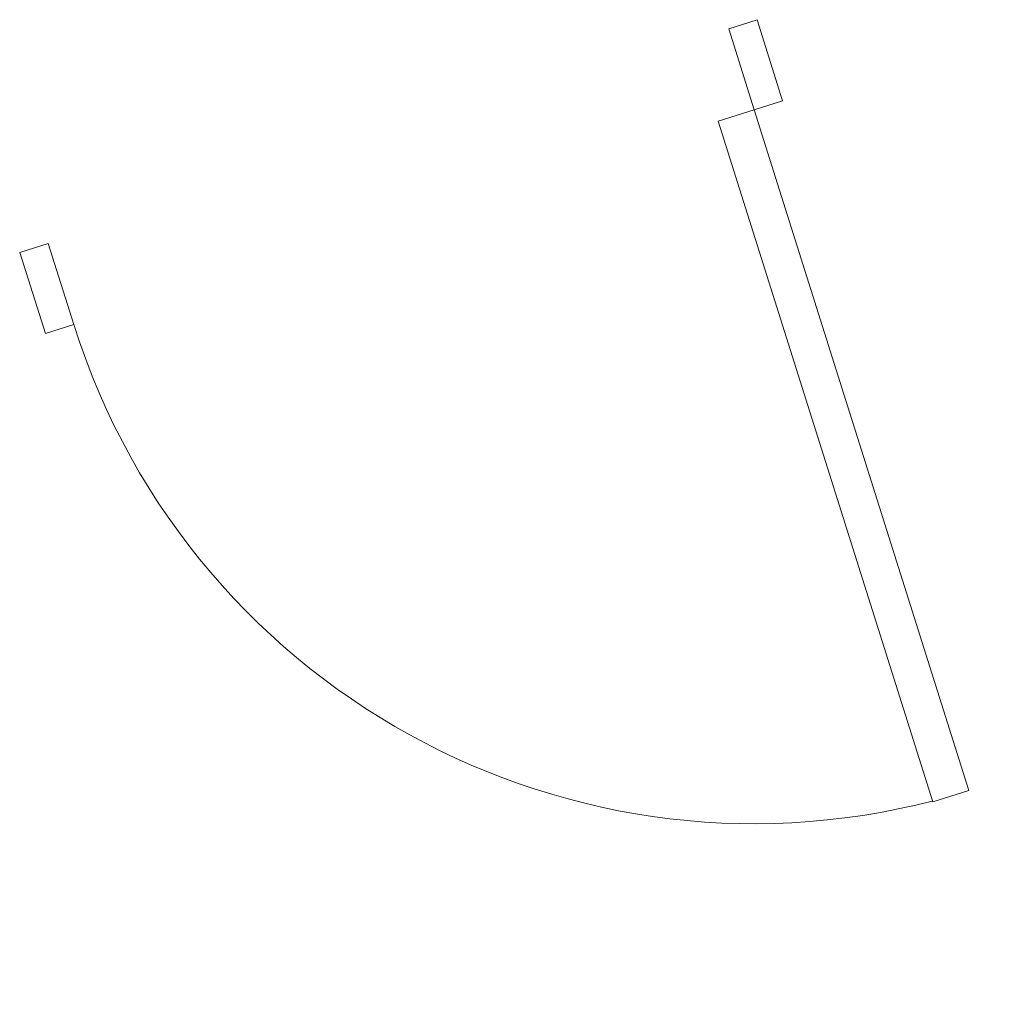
# Model space of a CAD drawing. Header units: millimetres. Extents: x -388 to 763, y -967 to 203.
import ezdxf

# ---------------------------------------------------------------- set-up
doc = ezdxf.new("R2010")
doc.units = ezdxf.units.MM
doc.header["$LTSCALE"] = 50
doc.header["$PDMODE"] = 1
doc.header["$PDSIZE"] = -2
doc.layers.add('None', color=7, linetype='Continuous', lineweight=5)
doc.layers.add('NonPlot', color=7, linetype='Continuous', lineweight=5)

# ---------------------------------------------------------------- blocks, each defined once
blk = doc.blocks.new('Group')
at = {"layer": 'None', "color": 7, "linetype": 'Continuous', "lineweight": 5, "transparency": 33554687}
for p, q in [((-455, 50), (-455, -50)), ((455, 50), (455, -50))]:
    blk.add_line(p, q, dxfattribs=at)
blk = doc.blocks.new('Group-1')
at = {"color": 255, "linetype": 'Continuous', "lineweight": 5, "transparency": 33554687}
for points in [[(-455, 50), (-420, 50), (-420, -50), (-455, -50)], [(420, 50), (455, 50), (455, -50), (420, -50)]]:
    blk.add_wipeout(points, dxfattribs=at).dxf.layer = 'None'
at = {"layer": 'None', "color": 7, "linetype": 'Continuous', "lineweight": 5, "transparency": 33554687, "flags": 128}
for points in [[(-455, 50), (-420, 50), (-420, -50), (-455, -50)], [(420, 50), (455, 50), (455, -50), (420, -50)]]:
    blk.add_lwpolyline(points, close=True, dxfattribs=at)
blk = doc.blocks.new('Group-2')
at = {"layer": 'None', "color": 7, "transparency": 33554687}
blk.add_blockref('Group', (0, 0), dxfattribs=at)
blk.add_blockref('Group-1', (0, 0), dxfattribs=at)
at = {"layer": 'None', "color": 7, "linetype": 'Continuous', "lineweight": 5, "transparency": 33554687}
for p, q in [((-455, 50), (-420, 50)), ((-420, 50), (-420, -50)), ((455, 50), (420, 50)), ((420, 50), (420, -50)), ((-455, -50), (-420, -50)), ((455, -50), (420, -50))]:
    blk.add_line(p, q, dxfattribs=at)
blk = doc.blocks.new('Group-3')
at = {"color": 255, "linetype": 'Continuous', "lineweight": 5, "transparency": 33554687}
blk.add_wipeout([(375.55, -890), (375.55, -50), (420, -50), (420, -890)], dxfattribs=at).dxf.layer = 'None'
at = {"layer": 'None', "color": 7, "linetype": 'Continuous', "lineweight": 5, "transparency": 33554687, "flags": 128}
blk.add_lwpolyline([(375.55, -890), (375.55, -50), (420, -50), (420, -890)], close=True, dxfattribs=at)
blk = doc.blocks.new('Group-4')
at = {"layer": 'None', "color": 7, "transparency": 33554687}
blk.add_blockref('Group-3', (0, 0), dxfattribs=at)
at = {"layer": 'None', "color": 7, "linetype": 'Continuous', "lineweight": 5, "transparency": 33554687}
for p, q in [((375.55, -890), (375.55, -50)), ((375.55, -50), (420, -50)), ((420, -890), (420, -50)), ((375.55, -890), (420, -890))]:
    blk.add_line(p, q, dxfattribs=at)
blk = doc.blocks.new('Group-5')
at = {"layer": 'None', "color": 7, "transparency": 33554687}
blk.add_blockref('Group-4', (0, 0), dxfattribs=at)
blk = doc.blocks.new('door-a (2D)')
at = {"layer": 'None', "color": 7, "transparency": 33554687}
blk.add_blockref('Group-2', (0, 0), dxfattribs=at)
at = {"layer": 'None', "color": 0, "flags": 1}
for tag in ['IFC_UUID', 'instanceID']:
    blk.add_attdef(tag, (-387.7, -967.1), '', height=0.18, dxfattribs=at)
at = {"layer": 'None', "color": 7, "linetype": 'Continuous', "lineweight": 5, "transparency": 33554687}
blk.add_arc((420, -50), 840, 180, 270, dxfattribs=at)
at = {"layer": 'NonPlot', "color": 7, "linetype": 'Continuous', "lineweight": 5, "transparency": 33554687}
for p in [(-455, 0), (455, 0)]:
    blk.add_point(p, dxfattribs=at)
at = {"layer": 'None', "color": 7, "transparency": 33554687}
blk.add_blockref('Group-5', (0, 0), dxfattribs=at)

msp = doc.modelspace()

# ---------------------------------------------------------------- block references
at = {"layer": 'None', "color": 7, "transparency": 33554687, "rotation": 17.5}
msp.add_blockref('door-a (2D)', (61.25, 18.5), dxfattribs=at)

doc.saveas('drawing.dxf')
